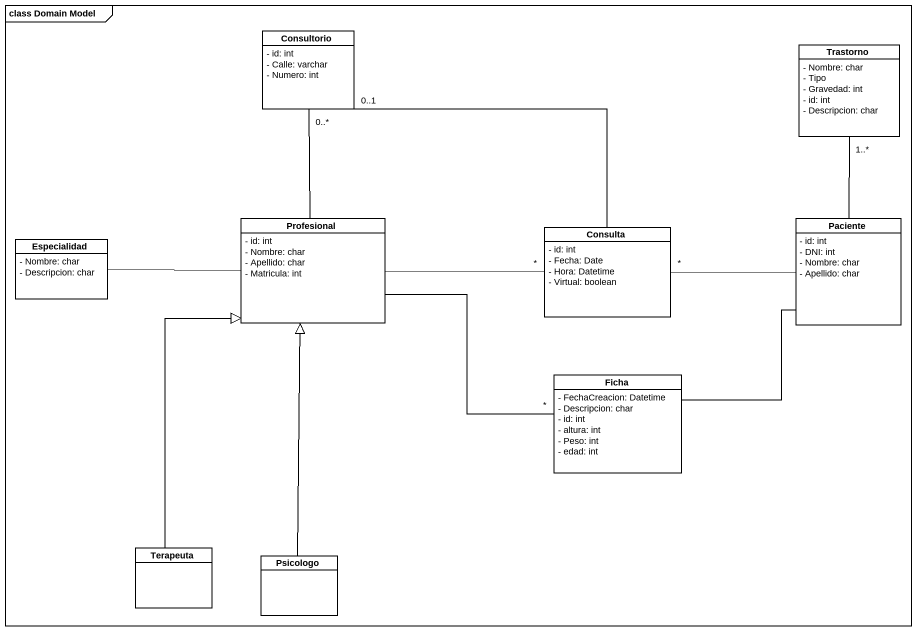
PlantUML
@startuml
mainframe class Domain Model
hide circle
hide empty members
skinparam classAttributeIconSize 0
class Consultorio {
  - id: int
  - Calle: varchar
  - Numero: int
}
class Trastorno {
  - Nombre: char
  - Tipo
  - Gravedad: int
  - id: int
  - Descripcion: char
}
class Profesional {
  - id: int
  - Nombre: char
  - Apellido: char
  - Matricula: int
}
class Paciente {
  - id: int
  - DNI: int
  - Nombre: char
  - Apellido: char
}
class Especialidad {
  - Nombre: char
  - Descripcion: char
}
class Consulta {
  - id: int
  - Fecha: Date
  - Hora: Datetime
  - Virtual: boolean
}
class Ficha {
  - FechaCreacion: Datetime
  - Descripcion: char
  - id: int
  - altura: int
  - Peso: int
  - edad: int
}
class Terapeuta
class Psicologo
Consultorio "0..*" -- Profesional
Trastorno "1..*" -- Paciente
Profesional -right- "*" Consulta
Profesional -right- "*" Ficha
Especialidad -right- Profesional
Consulta -up- "0..1" Consultorio
Consulta "*" -right- Paciente
Ficha -up- Paciente
Terapeuta -up-|> Profesional
Psicologo -up-|> Profesional
@enduml
